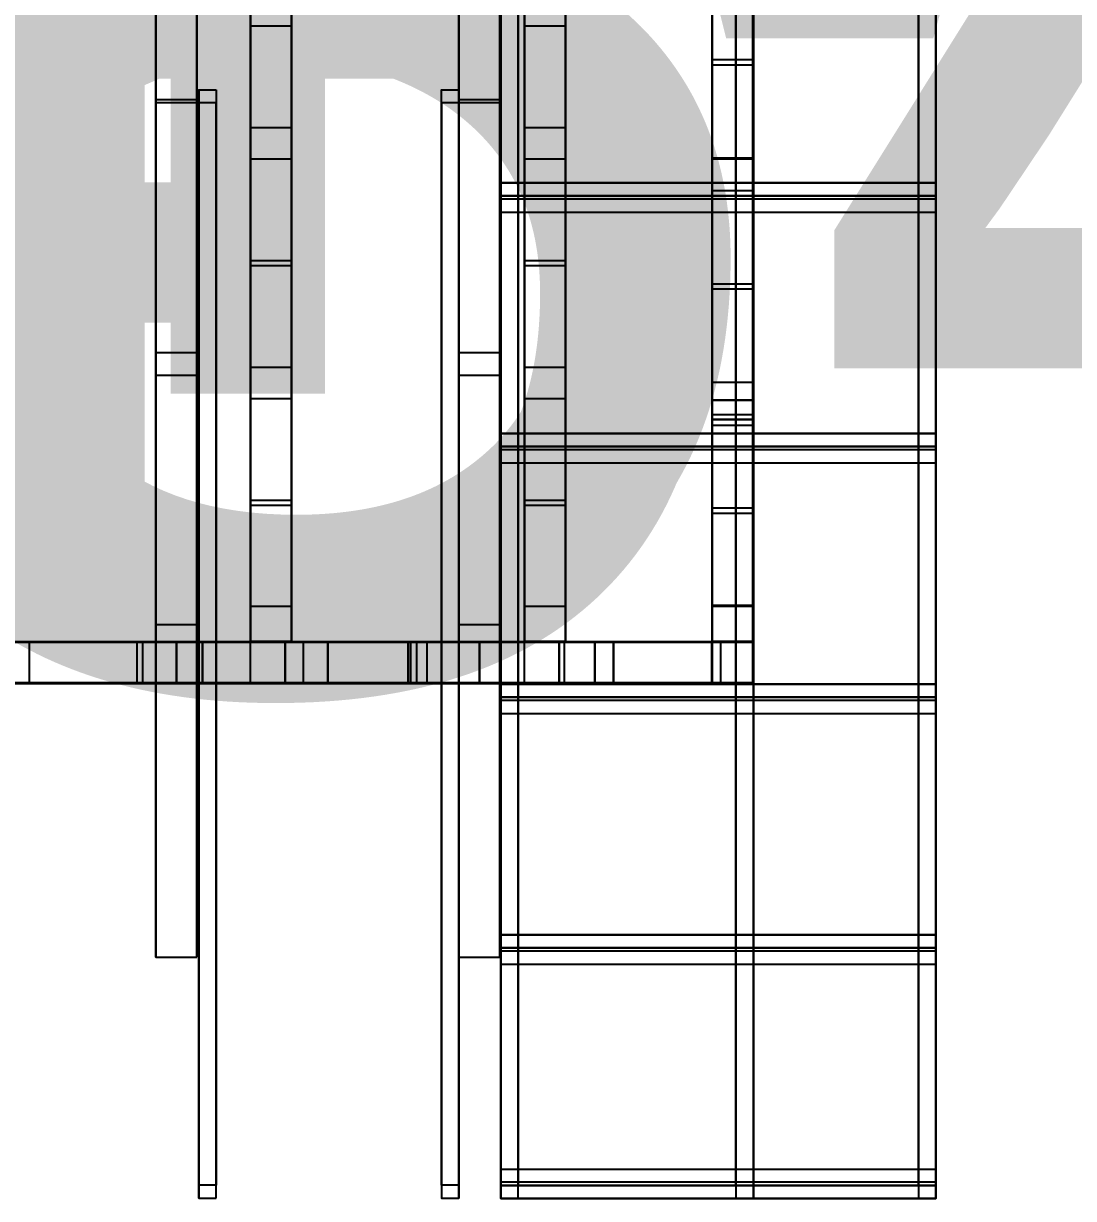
# Model space of a CAD drawing. Header units: inches. Extents: x 72 to 885, y 152 to 729.
# Drawn here: x 499.1 to 589.7, y 152.4 to 253.8 of the extents above; entities that cross this region are included whole.
import ezdxf

# ---------------------------------------------------------------- set-up
doc = ezdxf.new("R2010")
doc.units = ezdxf.units.IN
doc.header["$MEASUREMENT"] = 0
for name, color, linetype in [('FT2', 8, 'CONTINUOUS'), ('n1', 9, 'CONTINUOUS'), ('R2', 4, 'CONTINUOUS'), ('RT2', 7, 'CONTINUOUS'), ('W1', 5, 'CONTINUOUS'), ('W2', 5, 'CONTINUOUS')]:
    doc.layers.add(name, color=color, linetype=linetype)

msp = doc.modelspace()

# ---------------------------------------------------------------- linework, layer by layer
at = {"layer": 'FT2'}
for points in [[(522.26, 200.47, 119.69), (522.26, 474.28, 119.69), (518.72, 474.28, 119.69), (518.72, 200.47, 119.69)], [(518.72, 200.47, 119.69), (518.72, 474.28, 119.69), (518.72, 474.28, 118.23), (518.72, 200.47, 118.23)], [(518.72, 200.47, 107.87), (518.72, 474.28, 107.87), (522.26, 474.28, 107.87), (522.26, 200.47, 107.87)], [(518.72, 200.47, 107.87), (518.72, 200.47, 109.33), (518.72, 474.28, 109.33), (518.72, 474.28, 107.87)], [(522.26, 200.47, 119.69), (522.26, 200.47, 118.23), (522.26, 474.28, 118.23), (522.26, 474.28, 119.69)], [(522.26, 200.47, 107.87), (522.26, 474.28, 107.87), (522.26, 474.28, 109.33), (522.26, 200.47, 109.33)], [(545.88, 200.47, 119.69), (545.88, 474.28, 119.69), (542.34, 474.28, 119.69), (542.34, 200.47, 119.69)], [(542.34, 200.47, 119.69), (542.34, 474.28, 119.69), (542.34, 474.28, 118.23), (542.34, 200.47, 118.23)], [(542.34, 200.47, 107.87), (542.34, 474.28, 107.87), (545.88, 474.28, 107.87), (545.88, 200.47, 107.87)], [(542.34, 200.47, 107.87), (542.34, 200.47, 109.33), (542.34, 474.28, 109.33), (542.34, 474.28, 107.87)], [(545.88, 200.47, 119.69), (545.88, 200.47, 118.23), (545.88, 474.28, 118.23), (545.88, 474.28, 119.69)], [(545.88, 200.47, 107.87), (545.88, 474.28, 107.87), (545.88, 474.28, 109.33), (545.88, 200.47, 109.33)], [(562.07, 200.47, 119.69), (562.07, 474.28, 119.69), (558.53, 474.28, 119.69), (558.53, 200.47, 119.69)], [(558.53, 200.47, 119.69), (558.53, 474.28, 119.69), (558.53, 474.28, 118.23), (558.53, 200.47, 118.23)], [(558.53, 200.47, 107.87), (558.53, 474.28, 107.87), (562.07, 474.28, 107.87), (562.07, 200.47, 107.87)], [(558.53, 200.47, 107.87), (558.53, 200.47, 109.33), (558.53, 474.28, 109.33), (558.53, 474.28, 107.87)], [(562.07, 200.47, 119.69), (562.07, 200.47, 118.23), (562.07, 474.28, 118.23), (562.07, 474.28, 119.69)], [(562.07, 200.47, 107.87), (562.07, 474.28, 107.87), (562.07, 474.28, 109.33), (562.07, 200.47, 109.33)], [(558.53, 250.64, 108.74), (558.53, 258.66, 119.69), (558.53, 259.84, 118.82), (558.53, 251.82, 107.88)], [(562.07, 250.64, 108.74), (562.07, 251.82, 107.88), (562.07, 259.84, 118.82), (562.07, 258.66, 119.69)], [(562.07, 250.64, 108.74), (562.07, 258.66, 119.69), (558.53, 258.66, 119.69), (558.53, 250.64, 108.74)], [(522.26, 244.79, 119.69), (522.26, 253.52, 108.79), (518.72, 253.52, 108.79), (518.72, 244.79, 119.69)], [(518.72, 244.79, 119.69), (518.72, 253.52, 108.79), (518.72, 252.38, 107.88), (518.72, 243.66, 118.77)], [(522.26, 244.79, 119.69), (522.26, 243.66, 118.77), (522.26, 252.38, 107.88), (522.26, 253.52, 108.79)], [(545.88, 244.79, 119.69), (545.88, 253.52, 108.79), (542.34, 253.52, 108.79), (542.34, 244.79, 119.69)], [(542.34, 244.79, 119.69), (542.34, 253.52, 108.79), (542.34, 252.38, 107.88), (542.34, 243.66, 118.77)], [(545.88, 244.79, 119.69), (545.88, 243.66, 118.77), (545.88, 252.38, 107.88), (545.88, 253.52, 108.79)], [(562.07, 242.15, 119.69), (562.07, 250.17, 108.74), (558.53, 250.17, 108.74), (558.53, 242.15, 119.69)], [(558.53, 242.15, 119.69), (558.53, 250.17, 108.74), (558.53, 248.99, 107.88), (558.53, 240.98, 118.82)], [(562.07, 242.15, 119.69), (562.07, 240.98, 118.82), (562.07, 248.99, 107.88), (562.07, 250.17, 108.74)], [(518.72, 233.32, 108.79), (518.72, 242.05, 119.69), (518.72, 243.19, 118.77), (518.72, 234.46, 107.88)], [(522.26, 233.32, 108.79), (522.26, 234.46, 107.88), (522.26, 243.19, 118.77), (522.26, 242.05, 119.69)], [(542.34, 233.32, 108.79), (542.34, 242.05, 119.69), (542.34, 243.19, 118.77), (542.34, 234.46, 107.88)], [(545.88, 233.32, 108.79), (545.88, 234.46, 107.88), (545.88, 243.19, 118.77), (545.88, 242.05, 119.69)], [(522.26, 233.32, 108.79), (522.26, 242.05, 119.69), (518.72, 242.05, 119.69), (518.72, 233.32, 108.79)], [(545.88, 233.32, 108.79), (545.88, 242.05, 119.69), (542.34, 242.05, 119.69), (542.34, 233.32, 108.79)], [(558.53, 231.31, 108.74), (558.53, 239.33, 119.69), (558.53, 240.51, 118.82), (558.53, 232.49, 107.88)], [(562.07, 231.31, 108.74), (562.07, 232.49, 107.88), (562.07, 240.51, 118.82), (562.07, 239.33, 119.69)], [(562.07, 231.31, 108.74), (562.07, 239.33, 119.69), (558.53, 239.33, 119.69), (558.53, 231.31, 108.74)], [(522.26, 224.13, 119.69), (522.26, 232.85, 108.79), (518.72, 232.85, 108.79), (518.72, 224.13, 119.69)], [(518.72, 224.13, 119.69), (518.72, 232.85, 108.79), (518.72, 231.71, 107.88), (518.72, 222.99, 118.77)], [(522.26, 224.13, 119.69), (522.26, 222.99, 118.77), (522.26, 231.71, 107.88), (522.26, 232.85, 108.79)], [(545.88, 224.13, 119.69), (545.88, 232.85, 108.79), (542.34, 232.85, 108.79), (542.34, 224.13, 119.69)], [(542.34, 224.13, 119.69), (542.34, 232.85, 108.79), (542.34, 231.71, 107.88), (542.34, 222.99, 118.77)], [(545.88, 224.13, 119.69), (545.88, 222.99, 118.77), (545.88, 231.71, 107.88), (545.88, 232.85, 108.79)], [(562.07, 222.82, 119.69), (562.07, 230.84, 108.74), (558.53, 230.84, 108.74), (558.53, 222.82, 119.69)], [(558.53, 222.82, 119.69), (558.53, 230.84, 108.74), (558.53, 229.67, 107.88), (558.53, 221.65, 118.82)], [(562.07, 222.82, 119.69), (562.07, 221.65, 118.82), (562.07, 229.67, 107.88), (562.07, 230.84, 108.74)], [(518.72, 212.66, 108.79), (518.72, 221.39, 119.69), (518.72, 222.52, 118.77), (518.72, 213.8, 107.88)], [(522.26, 212.66, 108.79), (522.26, 213.8, 107.88), (522.26, 222.52, 118.77), (522.26, 221.39, 119.69)], [(542.34, 212.66, 108.79), (542.34, 221.39, 119.69), (542.34, 222.52, 118.77), (542.34, 213.8, 107.88)], [(545.88, 212.66, 108.79), (545.88, 213.8, 107.88), (545.88, 222.52, 118.77), (545.88, 221.39, 119.69)], [(522.26, 212.66, 108.79), (522.26, 221.39, 119.69), (518.72, 221.39, 119.69), (518.72, 212.66, 108.79)], [(545.88, 212.66, 108.79), (545.88, 221.39, 119.69), (542.34, 221.39, 119.69), (542.34, 212.66, 108.79)], [(558.53, 211.99, 108.74), (558.53, 220.01, 119.69), (558.53, 221.18, 118.82), (558.53, 213.17, 107.88)], [(562.07, 211.99, 108.74), (562.07, 213.17, 107.88), (562.07, 221.18, 118.82), (562.07, 220.01, 119.69)], [(562.07, 211.99, 108.74), (562.07, 220.01, 119.69), (558.53, 220.01, 119.69), (558.53, 211.99, 108.74)], [(522.26, 203.5, 119.69), (522.26, 212.18, 108.78), (518.72, 212.18, 108.78), (518.72, 203.5, 119.69)], [(518.72, 203.5, 119.69), (518.72, 212.18, 108.78), (518.72, 211.04, 107.88), (518.72, 202.36, 118.78)], [(522.26, 203.5, 119.69), (522.26, 202.36, 118.78), (522.26, 211.04, 107.88), (522.26, 212.18, 108.78)], [(545.88, 203.5, 119.69), (545.88, 212.18, 108.78), (542.34, 212.18, 108.78), (542.34, 203.5, 119.69)], [(542.34, 203.5, 119.69), (542.34, 212.18, 108.78), (542.34, 211.04, 107.88), (542.34, 202.36, 118.78)], [(545.88, 203.5, 119.69), (545.88, 202.36, 118.78), (545.88, 211.04, 107.88), (545.88, 212.18, 108.78)], [(562.07, 203.54, 119.69), (562.07, 211.51, 108.73), (558.53, 211.51, 108.73), (558.53, 203.54, 119.69)], [(558.53, 203.54, 119.69), (558.53, 211.51, 108.73), (558.53, 210.33, 107.88), (558.53, 202.36, 118.83)], [(562.07, 203.54, 119.69), (562.07, 202.36, 118.83), (562.07, 210.33, 107.88), (562.07, 211.51, 108.73)], [(518.72, 200.47, 107.91), (518.72, 200.47, 119.65), (518.72, 201.93, 119.65), (518.72, 201.93, 107.91)], [(522.26, 200.47, 107.91), (522.26, 201.93, 107.91), (522.26, 201.93, 119.65), (522.26, 200.47, 119.65)], [(542.34, 200.47, 107.91), (542.34, 200.47, 119.65), (542.34, 201.93, 119.65), (542.34, 201.93, 107.91)], [(545.88, 200.47, 107.91), (545.88, 201.93, 107.91), (545.88, 201.93, 119.65), (545.88, 200.47, 119.65)], [(558.53, 200.47, 107.91), (558.53, 200.47, 119.65), (558.53, 201.93, 119.65), (558.53, 201.93, 107.91)], [(562.07, 200.47, 107.91), (562.07, 201.93, 107.91), (562.07, 201.93, 119.65), (562.07, 200.47, 119.65)], [(562.07, 200.43, 119.69), (90.81, 200.43, 119.69), (90.81, 196.89, 119.69), (562.07, 196.89, 119.69)], [(562.07, 200.43, 119.69), (562.07, 200.43, 118.23), (90.81, 200.43, 118.23), (90.81, 200.43, 119.69)], [(562.07, 196.89, 107.87), (90.81, 196.89, 107.87), (90.81, 200.43, 107.87), (562.07, 200.43, 107.87)], [(562.07, 200.43, 107.87), (90.81, 200.43, 107.87), (90.81, 200.43, 109.33), (562.07, 200.43, 109.33)], [(508.93, 200.43, 108.82), (507.83, 200.43, 107.88), (498.52, 200.43, 118.74), (499.63, 200.43, 119.69)], [(508.93, 200.43, 108.82), (499.63, 200.43, 119.69), (499.63, 196.89, 119.69), (508.93, 196.89, 108.82)], [(518.71, 200.43, 119.69), (509.41, 200.43, 108.82), (509.41, 196.89, 108.82), (518.71, 196.89, 119.69)], [(518.71, 200.43, 119.69), (519.82, 200.43, 118.74), (510.51, 200.43, 107.88), (509.41, 200.43, 108.82)], [(522.26, 200.47, 107.91), (522.26, 200.47, 119.65), (518.72, 200.47, 119.65), (518.72, 200.47, 107.91)], [(521.71, 200.43, 119.65), (521.71, 200.43, 107.91), (520.25, 200.43, 107.91), (520.25, 200.43, 119.65)], [(521.71, 196.89, 119.65), (521.71, 196.89, 107.91), (521.71, 200.43, 107.91), (521.71, 200.43, 119.65)], [(532.55, 200.43, 108.82), (531.45, 200.43, 107.88), (522.14, 200.43, 118.74), (523.25, 200.43, 119.69)], [(532.55, 200.43, 108.82), (523.25, 200.43, 119.69), (523.25, 196.89, 119.69), (532.55, 196.89, 108.82)], [(542.33, 200.43, 119.69), (533.03, 200.43, 108.82), (533.03, 196.89, 108.82), (542.33, 196.89, 119.69)], [(542.33, 200.43, 119.69), (543.44, 200.43, 118.74), (534.13, 200.43, 107.88), (533.03, 200.43, 108.82)], [(545.88, 200.47, 107.91), (545.88, 200.47, 119.65), (542.34, 200.47, 119.65), (542.34, 200.47, 107.91)], [(545.33, 200.43, 119.65), (545.33, 200.43, 107.91), (543.87, 200.43, 107.91), (543.87, 200.43, 119.65)], [(545.33, 196.89, 119.65), (545.33, 196.89, 107.91), (545.33, 200.43, 107.91), (545.33, 200.43, 119.65)], [(559.27, 200.43, 119.69), (545.77, 200.43, 109.02), (545.77, 196.89, 109.02), (559.27, 196.89, 119.69)], [(559.27, 200.43, 119.69), (560.18, 200.43, 118.54), (546.68, 200.43, 107.87), (545.77, 200.43, 109.02)], [(562.07, 200.47, 107.91), (562.07, 200.47, 119.65), (558.53, 200.47, 119.65), (558.53, 200.47, 107.91)], [(562.07, 200.43, 107.91), (560.62, 200.43, 107.91), (560.62, 200.43, 119.65), (562.07, 200.43, 119.65)], [(562.07, 200.43, 107.91), (562.07, 200.43, 119.65), (562.07, 196.89, 119.65), (562.07, 196.89, 107.91)], [(562.07, 196.89, 119.69), (90.81, 196.89, 119.69), (90.81, 196.89, 118.23), (562.07, 196.89, 118.23)], [(562.07, 196.89, 107.87), (562.07, 196.89, 109.33), (90.81, 196.89, 109.33), (90.81, 196.89, 107.87)], [(508.93, 196.89, 108.82), (499.63, 196.89, 119.69), (498.52, 196.89, 118.74), (507.83, 196.89, 107.88)], [(518.71, 196.89, 119.69), (509.41, 196.89, 108.82), (510.51, 196.89, 107.88), (519.82, 196.89, 118.74)], [(521.71, 196.89, 119.65), (520.25, 196.89, 119.65), (520.25, 196.89, 107.91), (521.71, 196.89, 107.91)], [(532.55, 196.89, 108.82), (523.25, 196.89, 119.69), (522.14, 196.89, 118.74), (531.45, 196.89, 107.88)], [(542.33, 196.89, 119.69), (533.03, 196.89, 108.82), (534.13, 196.89, 107.88), (543.44, 196.89, 118.74)], [(545.33, 196.89, 119.65), (543.87, 196.89, 119.65), (543.87, 196.89, 107.91), (545.33, 196.89, 107.91)], [(559.27, 196.89, 119.69), (545.77, 196.89, 109.02), (546.68, 196.89, 107.87), (560.18, 196.89, 118.54)], [(562.07, 196.89, 107.91), (562.07, 196.89, 119.65), (560.62, 196.89, 119.65), (560.62, 196.89, 107.91)]]:
    msp.add_3dface(points, dxfattribs=at)
at = {"layer": 'n1'}
for points in [[(87.33, 607.64, -7.87), (562.04, 607.64, -7.87), (562.04, 196.89, -7.87), (87.33, 196.89, -7.87)], [(562.04, 607.64), (87.33, 607.64), (87.33, 196.89), (562.04, 196.89)], [(562.04, 196.83, -7.87), (87.33, 196.83, -7.87), (87.33, 607.58, -7.87), (562.04, 607.58, -7.87)], [(87.33, 196.83), (562.04, 196.83), (562.04, 607.58), (87.33, 607.58)], [(151.29, 196.89, -7.87), (151.29, 607.58, -7.87), (562.04, 607.58, -7.87), (562.04, 196.89, -7.87)], [(151.29, 607.58), (151.29, 196.89), (562.04, 196.89), (562.04, 607.58)], [(562.04, 196.89, -7.87), (562.04, 607.58, -7.87), (562.04, 607.58), (562.04, 196.89)], [(87.33, 196.89, -7.87), (562.04, 196.89, -7.87), (562.04, 196.89), (87.33, 196.89)]]:
    msp.add_3dface(points, dxfattribs=at)
at = {"layer": 'R2'}
for points in [[(540.3, 477.82, 335.46), (540.3, 153.55, 227.4), (540.3, 152.42, 230.76), (540.3, 476.7, 338.82)], [(541.8, 477.82, 335.46), (541.8, 153.55, 227.4), (540.3, 153.55, 227.4), (540.3, 477.82, 335.46)], [(576.33, 153.55, 227.4), (576.33, 477.82, 335.46), (577.82, 477.82, 335.46), (577.82, 153.55, 227.4)], [(577.82, 153.55, 227.4), (577.82, 477.82, 335.46), (577.82, 476.7, 338.82), (577.82, 152.42, 230.76)], [(541.8, 152.42, 230.76), (541.8, 476.7, 338.82), (540.3, 476.7, 338.82), (540.3, 152.42, 230.76)], [(576.33, 476.7, 338.82), (576.33, 152.42, 230.76), (577.82, 152.42, 230.76), (577.82, 476.7, 338.82)], [(560.58, 240.02, 256.22), (560.58, 261.64, 263.42), (562.08, 261.64, 263.42), (562.08, 240.02, 256.22)], [(562.08, 240.02, 256.22), (562.08, 261.64, 263.42), (562.08, 260.52, 266.78), (562.08, 238.9, 259.58)], [(560.58, 260.52, 266.78), (560.58, 238.9, 259.58), (562.08, 238.9, 259.58), (562.08, 260.52, 266.78)], [(514.26, 248.03, 258.89), (514.26, 153.58, 227.41), (514.26, 152.46, 230.78), (514.26, 246.91, 262.25)], [(515.76, 248.03, 258.89), (515.76, 153.58, 227.41), (514.26, 153.58, 227.41), (514.26, 248.03, 258.89)], [(535.19, 153.58, 227.41), (535.19, 248.03, 258.89), (536.68, 248.03, 258.89), (536.68, 153.58, 227.41)], [(536.68, 153.58, 227.41), (536.68, 248.03, 258.89), (536.68, 246.91, 262.25), (536.68, 152.46, 230.78)], [(515.76, 152.46, 230.78), (515.76, 246.91, 262.25), (514.26, 246.91, 262.25), (514.26, 152.46, 230.78)], [(535.19, 246.91, 262.25), (535.19, 152.46, 230.78), (536.68, 152.46, 230.78), (536.68, 246.91, 262.25)], [(577.82, 240.02, 256.22), (540.3, 240.02, 256.22), (540.3, 238.9, 259.58), (577.82, 238.9, 259.58)], [(577.82, 238.6, 255.74), (540.3, 238.6, 255.74), (540.3, 240.02, 256.22), (577.82, 240.02, 256.22)], [(560.58, 218.4, 249.01), (560.58, 240.02, 256.22), (562.08, 240.02, 256.22), (562.08, 218.4, 249.01)], [(562.08, 218.4, 249.01), (562.08, 240.02, 256.22), (562.08, 238.9, 259.58), (562.08, 217.28, 252.38)], [(540.3, 237.48, 259.11), (577.82, 237.48, 259.11), (577.82, 238.9, 259.58), (540.3, 238.9, 259.58)], [(560.58, 238.9, 259.58), (560.58, 217.28, 252.38), (562.08, 217.28, 252.38), (562.08, 238.9, 259.58)], [(577.82, 218.4, 249.01), (540.3, 218.4, 249.01), (540.3, 217.28, 252.38), (577.82, 217.28, 252.38)], [(577.82, 216.98, 248.54), (540.3, 216.98, 248.54), (540.3, 218.4, 249.01), (577.82, 218.4, 249.01)], [(560.58, 196.78, 241.81), (560.58, 218.4, 249.01), (562.08, 218.4, 249.01), (562.08, 196.78, 241.81)], [(562.08, 196.78, 241.81), (562.08, 218.4, 249.01), (562.08, 217.28, 252.38), (562.08, 195.66, 245.17)], [(540.3, 215.86, 251.9), (577.82, 215.86, 251.9), (577.82, 217.28, 252.38), (540.3, 217.28, 252.38)], [(560.58, 217.28, 252.38), (560.58, 195.66, 245.17), (562.08, 195.66, 245.17), (562.08, 217.28, 252.38)], [(577.82, 196.78, 241.81), (540.3, 196.78, 241.81), (540.3, 195.66, 245.17), (577.82, 195.66, 245.17)], [(577.82, 195.36, 241.34), (540.3, 195.36, 241.34), (540.3, 196.78, 241.81), (577.82, 196.78, 241.81)], [(560.58, 175.16, 234.61), (560.58, 196.78, 241.81), (562.08, 196.78, 241.81), (562.08, 175.16, 234.61)], [(562.08, 175.16, 234.61), (562.08, 196.78, 241.81), (562.08, 195.66, 245.17), (562.08, 174.04, 237.97)], [(540.3, 194.24, 244.7), (577.82, 194.24, 244.7), (577.82, 195.66, 245.17), (540.3, 195.66, 245.17)], [(560.58, 195.66, 245.17), (560.58, 174.04, 237.97), (562.08, 174.04, 237.97), (562.08, 195.66, 245.17)], [(577.82, 175.16, 234.61), (540.3, 175.16, 234.61), (540.3, 174.04, 237.97), (577.82, 174.04, 237.97)], [(577.82, 173.74, 234.13), (540.3, 173.74, 234.13), (540.3, 175.16, 234.61), (577.82, 175.16, 234.61)], [(560.58, 153.55, 227.4), (560.58, 175.16, 234.61), (562.08, 175.16, 234.61), (562.08, 153.55, 227.4)], [(562.08, 153.55, 227.4), (562.08, 175.16, 234.61), (562.08, 174.04, 237.97), (562.08, 152.42, 230.76)], [(540.3, 172.62, 237.49), (577.82, 172.62, 237.49), (577.82, 174.04, 237.97), (540.3, 174.04, 237.97)], [(560.58, 174.04, 237.97), (560.58, 152.42, 230.76), (562.08, 152.42, 230.76), (562.08, 174.04, 237.97)], [(540.3, 154.96, 227.87), (577.82, 154.96, 227.87), (577.82, 153.55, 227.4), (540.3, 153.55, 227.4)], [(577.82, 153.84, 231.24), (540.3, 153.84, 231.24), (540.3, 152.42, 230.76), (577.82, 152.42, 230.76)], [(540.3, 153.55, 227.4), (577.82, 153.55, 227.4), (577.82, 152.42, 230.76), (540.3, 152.42, 230.76)]]:
    msp.add_3dface(points, dxfattribs=at)
at = {"layer": 'RT2'}
for points in [[(510.54, 173.23, 237.52), (510.54, 477.82, 339.02), (510.54, 478.28, 337.64), (510.54, 173.69, 236.14)], [(514.09, 173.23, 237.52), (514.09, 477.82, 339.02), (510.54, 477.82, 339.02), (510.54, 173.23, 237.52)], [(514.09, 173.23, 237.52), (514.09, 173.69, 236.14), (514.09, 478.28, 337.64), (514.09, 477.82, 339.02)], [(536.68, 173.23, 237.52), (536.68, 477.82, 339.02), (536.68, 478.28, 337.64), (536.68, 173.69, 236.14)], [(540.22, 173.23, 237.52), (540.22, 477.82, 339.02), (536.68, 477.82, 339.02), (536.68, 173.23, 237.52)], [(540.22, 173.23, 237.52), (540.22, 173.69, 236.14), (540.22, 478.28, 337.64), (540.22, 477.82, 339.02)], [(510.54, 200.4, 228.35), (510.54, 474.26, 319.61), (514.09, 474.26, 319.61), (514.09, 200.4, 228.35)], [(510.54, 200.4, 228.35), (510.54, 199.93, 229.73), (510.54, 473.8, 320.99), (510.54, 474.26, 319.61)], [(514.09, 200.4, 228.35), (514.09, 474.26, 319.61), (514.09, 473.8, 320.99), (514.09, 199.93, 229.73)], [(536.68, 200.4, 228.35), (536.68, 474.26, 319.61), (540.22, 474.26, 319.61), (540.22, 200.4, 228.35)], [(536.68, 200.4, 228.35), (536.68, 199.93, 229.73), (536.68, 473.8, 320.99), (536.68, 474.26, 319.61)], [(540.22, 200.4, 228.35), (540.22, 474.26, 319.61), (540.22, 473.8, 320.99), (540.22, 199.93, 229.73)], [(510.54, 247.2, 245.28), (510.54, 268.51, 269.29), (510.54, 269.6, 268.32), (510.54, 248.29, 244.31)], [(514.09, 247.2, 245.28), (514.09, 248.29, 244.31), (514.09, 269.6, 268.32), (514.09, 268.51, 269.29)], [(536.68, 247.2, 245.28), (536.68, 268.51, 269.29), (536.68, 269.6, 268.32), (536.68, 248.29, 244.31)], [(540.22, 247.2, 245.28), (540.22, 248.29, 244.31), (540.22, 269.6, 268.32), (540.22, 268.51, 269.29)], [(514.09, 247.2, 245.28), (514.09, 268.51, 269.29), (510.54, 268.51, 269.29), (510.54, 247.2, 245.28)], [(540.22, 247.2, 245.28), (540.22, 268.51, 269.29), (536.68, 268.51, 269.29), (536.68, 247.2, 245.28)], [(514.09, 225.37, 254.9), (514.09, 246.92, 244.98), (510.54, 246.92, 244.98), (510.54, 225.37, 254.9)], [(510.54, 225.37, 254.9), (510.54, 246.92, 244.98), (510.54, 246.31, 243.66), (510.54, 224.76, 253.57)], [(514.09, 225.37, 254.9), (514.09, 224.76, 253.57), (514.09, 246.31, 243.66), (514.09, 246.92, 244.98)], [(540.22, 225.37, 254.9), (540.22, 246.92, 244.98), (536.68, 246.92, 244.98), (536.68, 225.37, 254.9)], [(536.68, 225.37, 254.9), (536.68, 246.92, 244.98), (536.68, 246.31, 243.66), (536.68, 224.76, 253.57)], [(540.22, 225.37, 254.9), (540.22, 224.76, 253.57), (540.22, 246.31, 243.66), (540.22, 246.92, 244.98)], [(510.54, 201.91, 230.19), (510.54, 223.4, 254.26), (510.54, 224.49, 253.29), (510.54, 203, 229.22)], [(514.09, 201.91, 230.19), (514.09, 203, 229.22), (514.09, 224.49, 253.29), (514.09, 223.4, 254.26)], [(536.68, 201.91, 230.19), (536.68, 223.4, 254.26), (536.68, 224.49, 253.29), (536.68, 203, 229.22)], [(540.22, 201.91, 230.19), (540.22, 203, 229.22), (540.22, 224.49, 253.29), (540.22, 223.4, 254.26)], [(514.09, 201.91, 230.19), (514.09, 223.4, 254.26), (510.54, 223.4, 254.26), (510.54, 201.91, 230.19)], [(540.22, 201.91, 230.19), (540.22, 223.4, 254.26), (536.68, 223.4, 254.26), (536.68, 201.91, 230.19)], [(510.54, 200.4, 228.83), (510.54, 200.4, 246.57), (510.54, 201.85, 246.57), (510.54, 201.85, 228.83)], [(514.09, 200.4, 228.83), (514.09, 201.85, 228.83), (514.09, 201.85, 246.57), (514.09, 200.4, 246.57)], [(536.68, 200.4, 228.83), (536.68, 200.4, 246.57), (536.68, 201.85, 246.57), (536.68, 201.85, 228.83)], [(540.22, 200.4, 228.83), (540.22, 201.85, 228.83), (540.22, 201.85, 246.57), (540.22, 200.4, 246.57)], [(514.09, 200.4, 228.83), (514.09, 200.4, 246.57), (510.54, 200.4, 246.57), (510.54, 200.4, 228.83)], [(540.22, 200.4, 228.83), (540.22, 200.4, 246.57), (536.68, 200.4, 246.57), (536.68, 200.4, 228.83)]]:
    msp.add_3dface(points, dxfattribs=at)
at = {"layer": 'W1'}
for points in [[(562.07, 474.24), (562.07, 200.45), (558.53, 200.45), (558.53, 474.24)], [(558.53, 200.45, 1.5), (558.53, 474.24, 1.5), (558.53, 474.24), (558.53, 200.45)], [(562.07, 200.45, 107.87), (562.07, 474.24, 107.87), (558.53, 474.24, 107.87), (558.53, 200.45, 107.87)], [(558.53, 474.24, 106.38), (558.53, 200.45, 106.38), (558.53, 200.45, 107.87), (558.53, 474.24, 107.87)], [(562.07, 474.24, 1.5), (562.07, 200.45, 1.5), (562.07, 200.45), (562.07, 474.24)], [(562.07, 200.45, 106.38), (562.07, 474.24, 106.38), (562.07, 474.24, 107.87), (562.07, 200.45, 107.87)], [(562.07, 242.08, 53.94), (562.07, 262.9, 53.94), (558.53, 262.9, 53.94), (558.53, 242.08, 53.94)], [(558.53, 262.9, 52.44), (558.53, 242.08, 52.44), (558.53, 242.08, 53.94), (558.53, 262.9, 53.94)], [(562.07, 242.08, 52.44), (562.07, 262.9, 52.44), (562.07, 262.9, 53.94), (562.07, 242.08, 53.94)], [(562.07, 242.08, 107.87), (562.07, 242.08), (558.53, 242.08), (558.53, 242.08, 107.87)], [(558.53, 240.59), (558.53, 240.59, 107.87), (558.53, 242.08, 107.87), (558.53, 242.08)], [(562.07, 221.27, 53.94), (562.07, 242.08, 53.94), (558.53, 242.08, 53.94), (558.53, 221.27, 53.94)], [(558.53, 242.08, 52.44), (558.53, 221.27, 52.44), (558.53, 221.27, 53.94), (558.53, 242.08, 53.94)], [(562.07, 240.59, 107.87), (562.07, 240.59), (562.07, 242.08), (562.07, 242.08, 107.87)], [(562.07, 221.27, 52.44), (562.07, 242.08, 52.44), (562.07, 242.08, 53.94), (562.07, 221.27, 53.94)], [(562.07, 221.27, 107.87), (562.07, 221.27), (558.53, 221.27), (558.53, 221.27, 107.87)], [(558.53, 219.77), (558.53, 219.77, 107.87), (558.53, 221.27, 107.87), (558.53, 221.27)], [(562.07, 200.45, 53.94), (562.07, 221.27, 53.94), (558.53, 221.27, 53.94), (558.53, 200.45, 53.94)], [(558.53, 221.27, 52.44), (558.53, 200.45, 52.44), (558.53, 200.45, 53.94), (558.53, 221.27, 53.94)], [(562.07, 203.56, 107.87), (562.07, 221.27, 54.4), (558.53, 221.27, 54.4), (558.53, 203.56, 107.87)], [(558.53, 219.85, 53.93), (558.53, 202.14, 107.4), (558.53, 203.56, 107.87), (558.53, 221.27, 54.4)], [(562.07, 219.77, 107.87), (562.07, 219.77), (562.07, 221.27), (562.07, 221.27, 107.87)], [(562.07, 200.45, 52.44), (562.07, 221.27, 52.44), (562.07, 221.27, 53.94), (562.07, 200.45, 53.94)], [(562.07, 202.14, 107.4), (562.07, 219.85, 53.93), (562.07, 221.27, 54.4), (562.07, 203.56, 107.87)], [(562.07, 219.61, 53.94), (562.07, 203.56), (558.53, 203.56), (558.53, 219.61, 53.94)], [(558.53, 202.13, 0.43), (558.53, 218.18, 54.36), (558.53, 219.61, 53.94), (558.53, 203.56)], [(562.07, 218.18, 54.36), (562.07, 202.13, 0.43), (562.07, 203.56), (562.07, 219.61, 53.94)], [(558.53, 201.95, 107.87), (558.53, 201.95), (558.53, 200.45), (558.53, 200.45, 107.87)], [(562.07, 201.95), (562.07, 201.95, 107.87), (562.07, 200.45, 107.87), (562.07, 200.45)], [(90.88, 200.4), (562.06, 200.4), (562.06, 196.85), (90.88, 196.85)], [(90.88, 200.4, 1.5), (562.06, 200.4, 1.5), (562.06, 200.4), (90.88, 200.4)], [(562.06, 200.4, 107.87), (90.88, 200.4, 107.87), (90.88, 196.85, 107.87), (562.06, 196.85, 107.87)], [(562.06, 200.4, 106.38), (90.88, 200.4, 106.38), (90.88, 200.4, 107.87), (562.06, 200.4, 107.87)], [(514.58, 200.4, 53.94), (496.87, 200.4, 53.94), (496.87, 196.85, 53.94), (514.58, 196.85, 53.94)], [(514.58, 200.4, 52.44), (496.87, 200.4, 52.44), (496.87, 200.4, 53.94), (514.58, 200.4, 53.94)], [(514.58, 200.4, 107.87), (514.58, 200.4), (514.58, 196.85), (514.58, 196.85, 107.87)], [(516.08, 200.4, 107.87), (516.08, 200.4), (514.58, 200.4), (514.58, 200.4, 107.87)], [(532.3, 200.4, 53.94), (514.58, 200.4, 53.94), (514.58, 196.85, 53.94), (532.3, 196.85, 53.94)], [(532.3, 200.4, 52.44), (514.58, 200.4, 52.44), (514.58, 200.4, 53.94), (532.3, 200.4, 53.94)], [(532.3, 200.4, 107.87), (532.3, 200.4), (532.3, 196.85), (532.3, 196.85, 107.87)], [(533.79, 200.4, 107.87), (533.79, 200.4), (532.3, 200.4), (532.3, 200.4, 107.87)], [(550.01, 200.4, 53.94), (532.3, 200.4, 53.94), (532.3, 196.85, 53.94), (550.01, 196.85, 53.94)], [(550.01, 200.4, 52.44), (532.3, 200.4, 52.44), (532.3, 200.4, 53.94), (550.01, 200.4, 53.94)], [(548.4, 200.4, 107.87), (532.3, 200.4, 54.36), (532.3, 196.85, 54.36), (548.4, 196.85, 107.87)], [(549.83, 200.4, 107.44), (533.73, 200.4, 53.93), (532.3, 200.4, 54.36), (548.4, 200.4, 107.87)], [(533.95, 200.4, 53.94), (548.4, 200.4), (548.4, 196.85), (533.95, 196.85, 53.94)], [(535.4, 200.4, 54.32), (549.85, 200.4, 0.39), (548.4, 200.4), (533.95, 200.4, 53.94)], [(550.01, 200.4, 107.87), (550.01, 200.4), (550.01, 196.85), (550.01, 196.85, 107.87)], [(551.51, 200.4, 107.87), (551.51, 200.4), (550.01, 200.4), (550.01, 200.4, 107.87)], [(558.53, 200.4, 53.94), (550.01, 200.4, 53.94), (550.01, 196.85, 53.94), (558.53, 196.85, 53.94)], [(558.53, 200.4, 52.44), (550.01, 200.4, 52.44), (550.01, 200.4, 53.94), (558.53, 200.4, 53.94)], [(557.04, 200.4), (557.04, 200.4, 107.87), (558.53, 200.4, 107.87), (558.53, 200.4)], [(562.07, 200.45), (562.07, 200.45, 107.87), (558.53, 200.45, 107.87), (558.53, 200.45)], [(558.53, 200.4), (558.53, 200.4, 107.87), (558.53, 196.85, 107.87), (558.53, 196.85)], [(562.06, 200.4, 53.94), (558.53, 200.4, 53.94), (558.53, 196.85, 53.94), (562.06, 196.85, 53.94)], [(562.06, 200.4, 52.44), (558.53, 200.4, 52.44), (558.53, 200.4, 53.94), (562.06, 200.4, 53.94)], [(560.56, 200.4), (560.56, 200.4, 107.87), (562.06, 200.4, 107.87), (562.06, 200.4)], [(562.06, 200.4), (562.06, 200.4, 107.87), (562.06, 196.85, 107.87), (562.06, 196.85)], [(562.06, 196.85, 1.5), (90.88, 196.85, 1.5), (90.88, 196.85), (562.06, 196.85)], [(90.88, 196.85, 106.38), (562.06, 196.85, 106.38), (562.06, 196.85, 107.87), (90.88, 196.85, 107.87)], [(496.87, 196.85, 52.44), (514.58, 196.85, 52.44), (514.58, 196.85, 53.94), (496.87, 196.85, 53.94)], [(516.08, 196.85), (516.08, 196.85, 107.87), (514.58, 196.85, 107.87), (514.58, 196.85)], [(514.58, 196.85, 52.44), (532.3, 196.85, 52.44), (532.3, 196.85, 53.94), (514.58, 196.85, 53.94)], [(533.79, 196.85), (533.79, 196.85, 107.87), (532.3, 196.85, 107.87), (532.3, 196.85)], [(532.3, 196.85, 52.44), (550.01, 196.85, 52.44), (550.01, 196.85, 53.94), (532.3, 196.85, 53.94)], [(533.73, 196.85, 53.93), (549.83, 196.85, 107.44), (548.4, 196.85, 107.87), (532.3, 196.85, 54.36)], [(549.85, 196.85, 0.39), (535.4, 196.85, 54.32), (533.95, 196.85, 53.94), (548.4, 196.85)], [(551.51, 196.85), (551.51, 196.85, 107.87), (550.01, 196.85, 107.87), (550.01, 196.85)], [(550.01, 196.85, 52.44), (558.53, 196.85, 52.44), (558.53, 196.85, 53.94), (550.01, 196.85, 53.94)], [(557.04, 196.85, 107.87), (557.04, 196.85), (558.53, 196.85), (558.53, 196.85, 107.87)], [(558.53, 196.85, 52.44), (562.06, 196.85, 52.44), (562.06, 196.85, 53.94), (558.53, 196.85, 53.94)], [(560.56, 196.85, 107.87), (560.56, 196.85), (562.06, 196.85), (562.06, 196.85, 107.87)]]:
    msp.add_3dface(points, dxfattribs=at)
at = {"layer": 'W2'}
for points in [[(558.53, 474.71, 332.85), (558.53, 197.31, 240.41), (558.53, 196.83, 241.83), (558.53, 474.24, 334.27)], [(562.07, 197.31, 240.41), (562.07, 474.71, 332.85), (562.07, 474.24, 334.27), (562.07, 196.83, 241.83)], [(562.07, 474.24, 120.47), (562.07, 196.83, 120.47), (558.53, 196.83, 120.47), (558.53, 474.24, 120.47)], [(558.53, 196.83, 121.97), (558.53, 474.24, 121.97), (558.53, 474.24, 120.47), (558.53, 196.83, 120.47)], [(562.07, 196.83, 241.83), (562.07, 474.24, 334.27), (558.53, 474.24, 334.27), (558.53, 196.83, 241.83)], [(562.07, 474.24, 121.97), (562.07, 196.83, 121.97), (562.07, 196.83, 120.47), (562.07, 474.24, 120.47)], [(562.07, 242.15, 173.92), (562.07, 263.03, 173.92), (558.53, 263.03, 173.92), (558.53, 242.15, 173.92)], [(558.53, 263.03, 172.43), (558.53, 242.15, 172.43), (558.53, 242.15, 173.92), (558.53, 263.03, 173.92)], [(562.07, 242.15, 227.37), (562.07, 263.03, 227.37), (558.53, 263.03, 227.37), (558.53, 242.15, 227.37)], [(558.53, 263.03, 225.87), (558.53, 242.15, 225.87), (558.53, 242.15, 227.37), (558.53, 263.03, 227.37)], [(562.07, 242.15, 172.43), (562.07, 263.03, 172.43), (562.07, 263.03, 173.92), (562.07, 242.15, 173.92)], [(562.07, 242.15, 225.87), (562.07, 263.03, 225.87), (562.07, 263.03, 227.37), (562.07, 242.15, 227.37)], [(562.07, 242.15, 256.93), (562.07, 242.15, 120.47), (558.53, 242.15, 120.47), (558.53, 242.15, 256.93)], [(558.53, 240.65, 120.47), (558.53, 240.65, 256.93), (558.53, 242.15, 256.93), (558.53, 242.15, 120.47)], [(562.07, 221.27, 173.92), (562.07, 242.15, 173.92), (558.53, 242.15, 173.92), (558.53, 221.27, 173.92)], [(558.53, 242.15, 172.43), (558.53, 221.27, 172.43), (558.53, 221.27, 173.92), (558.53, 242.15, 173.92)], [(562.07, 221.27, 227.37), (562.07, 242.15, 227.37), (558.53, 242.15, 227.37), (558.53, 221.27, 227.37)], [(558.53, 242.15, 225.87), (558.53, 221.27, 225.87), (558.53, 221.27, 227.37), (558.53, 242.15, 227.37)], [(562.07, 240.65, 256.93), (562.07, 240.65, 120.47), (562.07, 242.15, 120.47), (562.07, 242.15, 256.93)], [(562.07, 221.27, 172.43), (562.07, 242.15, 172.43), (562.07, 242.15, 173.92), (562.07, 221.27, 173.92)], [(562.07, 221.27, 225.87), (562.07, 242.15, 225.87), (562.07, 242.15, 227.37), (562.07, 221.27, 227.37)], [(562.07, 221.27, 249.97), (562.07, 221.27, 120.47), (558.53, 221.27, 120.47), (558.53, 221.27, 249.97)], [(558.53, 219.78, 120.47), (558.53, 219.78, 249.97), (558.53, 221.27, 249.97), (558.53, 221.27, 120.47)], [(562.07, 200.4, 173.92), (562.07, 221.27, 173.92), (558.53, 221.27, 173.92), (558.53, 200.4, 173.92)], [(558.53, 221.27, 172.43), (558.53, 200.4, 172.43), (558.53, 200.4, 173.92), (558.53, 221.27, 173.92)], [(562.07, 200.4, 227.37), (562.07, 221.27, 227.37), (558.53, 221.27, 227.37), (558.53, 200.4, 227.37)], [(558.53, 221.27, 225.87), (558.53, 200.4, 225.87), (558.53, 200.4, 227.37), (558.53, 221.27, 227.37)], [(562.07, 221.27, 227.45), (562.07, 200.4, 227.45), (558.53, 200.4, 227.45), (558.53, 221.27, 227.45)], [(558.53, 200.4, 228.94), (558.53, 221.27, 228.94), (558.53, 221.27, 227.45), (558.53, 200.4, 227.45)], [(562.07, 203.51, 227.37), (562.07, 221.27, 174.39), (558.53, 221.27, 174.39), (558.53, 203.51, 227.37)], [(558.53, 219.85, 173.92), (558.53, 202.09, 226.89), (558.53, 203.51, 227.37), (558.53, 221.27, 174.39)], [(562.07, 219.78, 249.97), (562.07, 219.78, 120.47), (562.07, 221.27, 120.47), (562.07, 221.27, 249.97)], [(562.07, 200.4, 172.43), (562.07, 221.27, 172.43), (562.07, 221.27, 173.92), (562.07, 200.4, 173.92)], [(562.07, 200.4, 225.87), (562.07, 221.27, 225.87), (562.07, 221.27, 227.37), (562.07, 200.4, 227.37)], [(562.07, 221.27, 228.94), (562.07, 200.4, 228.94), (562.07, 200.4, 227.45), (562.07, 221.27, 227.45)], [(562.07, 202.09, 226.89), (562.07, 219.85, 173.92), (562.07, 221.27, 174.39), (562.07, 203.51, 227.37)], [(562.07, 219.62, 173.92), (562.07, 203.51, 120.47), (558.53, 203.51, 120.47), (558.53, 219.62, 173.92)], [(558.53, 202.07, 120.9), (558.53, 218.19, 174.35), (558.53, 219.62, 173.92), (558.53, 203.51, 120.47)], [(562.07, 219.1, 249.25), (562.07, 203.51, 227.45), (558.53, 203.51, 227.45), (558.53, 219.1, 249.25)], [(558.53, 202.29, 228.32), (558.53, 217.89, 250.12), (558.53, 219.1, 249.25), (558.53, 203.51, 227.45)], [(562.07, 218.19, 174.35), (562.07, 202.07, 120.9), (562.07, 203.51, 120.47), (562.07, 219.62, 173.92)], [(562.07, 217.89, 250.12), (562.07, 202.29, 228.32), (562.07, 203.51, 227.45), (562.07, 219.1, 249.25)], [(558.53, 201.89, 243.01), (558.53, 201.89, 120.47), (558.53, 200.4, 120.47), (558.53, 200.4, 243.01)], [(562.07, 201.89, 120.47), (562.07, 201.89, 243.01), (562.07, 200.4, 243.01), (562.07, 200.4, 120.47)], [(558.49, 196.85, 120.47), (90.89, 196.85, 120.47), (90.89, 200.4, 120.47), (558.49, 200.4, 120.47)], [(90.89, 200.4, 121.97), (558.49, 200.4, 121.97), (558.49, 200.4, 120.47), (90.89, 200.4, 120.47)], [(90.89, 196.85, 243.9), (558.49, 196.85, 243.9), (558.49, 200.4, 243.9), (90.89, 200.4, 243.9)], [(558.49, 200.4, 242.4), (90.89, 200.4, 242.4), (90.89, 200.4, 243.9), (558.49, 200.4, 243.9)], [(488.7, 196.85, 161.61), (512.32, 196.85, 161.61), (512.32, 200.4, 161.61), (488.7, 200.4, 161.61)], [(512.32, 200.4, 160.12), (488.7, 200.4, 160.12), (488.7, 200.4, 161.61), (512.32, 200.4, 161.61)], [(488.7, 196.85, 202.76), (512.32, 196.85, 202.76), (512.32, 200.4, 202.76), (488.7, 200.4, 202.76)], [(512.32, 200.4, 201.26), (488.7, 200.4, 201.26), (488.7, 200.4, 202.76), (512.32, 200.4, 202.76)], [(510.82, 200.4, 120.47), (510.82, 200.4, 243.9), (512.32, 200.4, 243.9), (512.32, 200.4, 120.47)], [(512.32, 196.85, 243.9), (512.32, 196.85, 120.47), (512.32, 200.4, 120.47), (512.32, 200.4, 243.9)], [(512.32, 196.85, 161.61), (525.38, 196.85, 161.61), (525.38, 200.4, 161.61), (512.32, 200.4, 161.61)], [(525.38, 200.4, 160.12), (512.32, 200.4, 160.12), (512.32, 200.4, 161.61), (525.38, 200.4, 161.61)], [(512.32, 196.85, 202.76), (525.38, 196.85, 202.76), (525.38, 200.4, 202.76), (512.32, 200.4, 202.76)], [(525.38, 200.4, 201.26), (512.32, 200.4, 201.26), (512.32, 200.4, 202.76), (525.38, 200.4, 202.76)], [(523.89, 200.4, 120.47), (523.89, 200.4, 243.9), (525.38, 200.4, 243.9), (525.38, 200.4, 120.47)], [(525.38, 196.85, 243.9), (525.38, 196.85, 120.47), (525.38, 200.4, 120.47), (525.38, 200.4, 243.9)], [(525.38, 196.85, 161.61), (538.45, 196.85, 161.61), (538.45, 200.4, 161.61), (525.38, 200.4, 161.61)], [(538.45, 200.4, 160.12), (525.38, 200.4, 160.12), (525.38, 200.4, 161.61), (538.45, 200.4, 161.61)], [(525.38, 196.85, 202.76), (538.45, 196.85, 202.76), (538.45, 200.4, 202.76), (525.38, 200.4, 202.76)], [(538.45, 200.4, 201.26), (525.38, 200.4, 201.26), (525.38, 200.4, 202.76), (538.45, 200.4, 202.76)], [(536.96, 200.4, 120.47), (536.96, 200.4, 243.9), (538.45, 200.4, 243.9), (538.45, 200.4, 120.47)], [(538.45, 196.85, 243.9), (538.45, 196.85, 120.47), (538.45, 200.4, 120.47), (538.45, 200.4, 243.9)], [(538.45, 196.85, 161.61), (558.49, 196.85, 161.61), (558.49, 200.4, 161.61), (538.45, 200.4, 161.61)], [(558.49, 200.4, 160.12), (538.45, 200.4, 160.12), (538.45, 200.4, 161.61), (558.49, 200.4, 161.61)], [(538.45, 196.85, 202.76), (558.49, 196.85, 202.76), (558.49, 200.4, 202.76), (538.45, 200.4, 202.76)], [(558.49, 200.4, 201.26), (538.45, 200.4, 201.26), (538.45, 200.4, 202.76), (558.49, 200.4, 202.76)], [(557, 200.4, 120.47), (557, 200.4, 243.9), (558.49, 200.4, 243.9), (558.49, 200.4, 120.47)], [(558.49, 196.85, 243.9), (558.49, 196.85, 120.47), (558.49, 200.4, 120.47), (558.49, 200.4, 243.9)], [(562.07, 200.4, 120.47), (562.07, 200.4, 243.01), (558.53, 200.4, 243.01), (558.53, 200.4, 120.47)], [(562.07, 196.83, 173.92), (562.07, 200.4, 173.92), (558.53, 200.4, 173.92), (558.53, 196.83, 173.92)], [(558.53, 200.4, 172.43), (558.53, 196.83, 172.43), (558.53, 196.83, 173.92), (558.53, 200.4, 173.92)], [(562.07, 196.83, 227.37), (562.07, 200.4, 227.37), (558.53, 200.4, 227.37), (558.53, 196.83, 227.37)], [(558.53, 200.4, 225.87), (558.53, 196.83, 225.87), (558.53, 196.83, 227.37), (558.53, 200.4, 227.37)], [(562.07, 196.83, 172.43), (562.07, 200.4, 172.43), (562.07, 200.4, 173.92), (562.07, 196.83, 173.92)], [(562.07, 196.83, 225.87), (562.07, 200.4, 225.87), (562.07, 200.4, 227.37), (562.07, 196.83, 227.37)], [(558.53, 198.33, 241.83), (558.53, 198.33, 120.47), (558.53, 196.83, 120.47), (558.53, 196.83, 241.83)], [(562.07, 198.33, 120.47), (562.07, 198.33, 241.83), (562.07, 196.83, 241.83), (562.07, 196.83, 120.47)], [(558.49, 196.85, 121.97), (90.89, 196.85, 121.97), (90.89, 196.85, 120.47), (558.49, 196.85, 120.47)], [(90.89, 196.85, 242.4), (558.49, 196.85, 242.4), (558.49, 196.85, 243.9), (90.89, 196.85, 243.9)], [(488.7, 196.85, 160.12), (512.32, 196.85, 160.12), (512.32, 196.85, 161.61), (488.7, 196.85, 161.61)], [(488.7, 196.85, 201.26), (512.32, 196.85, 201.26), (512.32, 196.85, 202.76), (488.7, 196.85, 202.76)], [(510.82, 196.85, 243.9), (510.82, 196.85, 120.47), (512.32, 196.85, 120.47), (512.32, 196.85, 243.9)], [(512.32, 196.85, 160.12), (525.38, 196.85, 160.12), (525.38, 196.85, 161.61), (512.32, 196.85, 161.61)], [(512.32, 196.85, 201.26), (525.38, 196.85, 201.26), (525.38, 196.85, 202.76), (512.32, 196.85, 202.76)], [(523.89, 196.85, 243.9), (523.89, 196.85, 120.47), (525.38, 196.85, 120.47), (525.38, 196.85, 243.9)], [(525.38, 196.85, 160.12), (538.45, 196.85, 160.12), (538.45, 196.85, 161.61), (525.38, 196.85, 161.61)], [(525.38, 196.85, 201.26), (538.45, 196.85, 201.26), (538.45, 196.85, 202.76), (525.38, 196.85, 202.76)], [(536.96, 196.85, 243.9), (536.96, 196.85, 120.47), (538.45, 196.85, 120.47), (538.45, 196.85, 243.9)], [(538.45, 196.85, 160.12), (558.49, 196.85, 160.12), (558.49, 196.85, 161.61), (538.45, 196.85, 161.61)], [(538.45, 196.85, 201.26), (558.49, 196.85, 201.26), (558.49, 196.85, 202.76), (538.45, 196.85, 202.76)], [(557, 196.85, 243.9), (557, 196.85, 120.47), (558.49, 196.85, 120.47), (558.49, 196.85, 243.9)], [(562.07, 196.83, 120.47), (562.07, 196.83, 241.83), (558.53, 196.83, 241.83), (558.53, 196.83, 120.47)]]:
    msp.add_3dface(points, dxfattribs=at)

# ---------------------------------------------------------------- texts
at = {"layer": 'R2t'}
msp.add_text('R4', height=120, dxfattribs=at).set_placement((324.68, 200.79, 262.83))
at = {"layer": 'W1t'}
for s, p in [('W7', (459.21, 252.47, 111.81)), ('W13', (205.45, 246.84, 111.81)), ('W14', (215.42, 221.84, 111.81)), ('W3', (326.47, 200.4, 111.81))]:
    msp.add_text(s, height=120, dxfattribs=at).set_placement(p)
at = {"layer": 'W2t'}
msp.add_text('W34', height=120, dxfattribs=at).set_placement((324.69, 196.85, 247.83))

doc.saveas('drawing.dxf')
